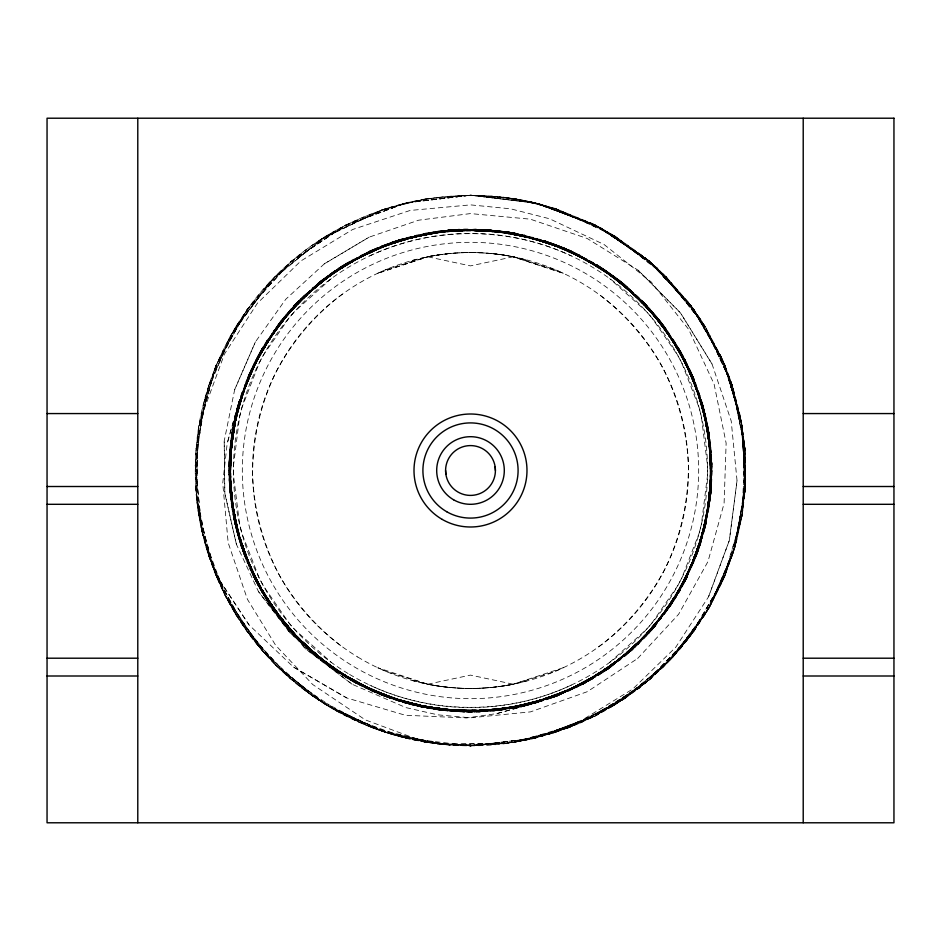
<?xml version="1.0" encoding="UTF-8"?>
<svg xmlns="http://www.w3.org/2000/svg" width="941" height="941" viewBox="0 0 941 941"><rect width="100%" height="100%" fill="white"/><g stroke="black" fill="none" stroke-linecap="round" stroke-linejoin="round"><path stroke-width="0.71" stroke-dasharray="4.71 3.53" d="M198.563 513.574L216.136 575.868L247.754 632.34L275.807 665.193L326.656 705.197L385.434 732.345L427.426 742.437C356.11 731.039 290.416 690.6 247.754 632.34C205.467 573.763 187.471 498.812 198.563 427.426C211.102 348.888 258.869 277.395 326.645 235.744C388.762 198.339 465.301 186.012 535.899 203.044L595.277 225.064L601.605 228.381L648.067 260.081L657.053 267.997L691.459 306.225L701.069 320.022L723.147 361.062L730.969 381.258L741.473 421.697L744.907 447.963L745.448 484.909L742.037 516.044L734.886 547.356L722.523 581.362L710.326 605.745L687.53 639.915L673.086 656.959L639.351 687.977L625.106 698.328L580.762 722.782L568.94 727.628L515.421 742.143L470.077 745.837L444.258 744.578L424.744 742.002L365.355 719.9L312.753 684.554L275.654 645.326L247.412 599.299L228.157 542.686L222.746 483.156L227.181 443.505L238.673 402.772L259.457 353.04L262.174 348.288L294.286 305.319L298.262 301.179L339.654 267.491L344.747 264.303L392.844 241.802L398.819 239.861L450.68 229.792L457.22 229.345L509.704 232.18L516.421 233.38L566.388 248.824L572.846 251.741L617.331 278.724L623.095 283.288L659.488 320.105L664.146 326.151L690.341 370.483L693.493 377.717L708.044 426.838L709.385 434.895L711.537 485.803L710.855 494.213L700.622 543.863L697.822 552.096L675.92 597.523L671.062 605.063L638.939 643.585L632.199 649.902L591.889 679.296L583.573 683.919L537.582 702.527L528.136 705.044L479.251 711.867L469.206 712.019L420.404 706.762L410.358 704.409L364.543 687.542L355.133 682.684L315.023 655.336L306.884 648.161L285.394 625.636L261.327 591.266A241.531 241.531 0 0 1 238.002 405.1L230.569 442.87L229.228 481.345L234.015 519.538L238.685 538.228L244.813 556.484L261.327 591.266L268.503 602.899L289.828 630.788L305.307 648.631L352.016 684.201L405.865 707.597L437.836 714.854L470.5 717.807L530.501 711.878L587.313 691.682L637.645 658.477M241.566 393.538L267.103 340.254L304.802 294.78L352.416 259.81L407.088 237.45L465.56 229.028L524.313 235.05L579.868 255.152L628.87 288.146L668.392 332.044L696.081 384.21L710.279 441.541L710.137 500.612L695.658 557.884L667.71 609.921L627.976 653.63L578.809 686.377L523.161 706.209L464.372 711.937L405.947 703.233L351.381 680.614L304.108 645.55L266.973 600.452L241.696 547.744L229.839 490.543L232.204 431.19L248.977 374.283L279.124 323.163L320.822 280.947L371.554 250.177L428.743 232.615L371.554 250.177L320.822 280.947L279.124 323.163L248.977 374.283L232.204 431.19L229.804 490.484L241.202 546.356L266.468 599.746L306.037 647.373L351.381 680.614L405.947 703.233L464.372 711.937L523.161 706.209L582.561 684.448L631.352 650.666L670.415 606.016L697.434 553.179L710.137 500.612L710.749 495.354L710.279 441.541L709.549 436.024L696.081 384.21L693.929 378.776L668.381 332.032L664.817 327.068L628.859 288.134L623.989 284.017L579.844 255.152L573.881 252.223L524.302 235.05L517.538 233.603L465.536 229.028L458.361 229.286L407.077 237.45L399.913 239.52L352.405 259.822L345.723 263.703L304.79 294.792L299.073 300.367L267.091 340.266L262.762 347.3L241.566 393.538L238.99 401.666L229.733 451.409L229.192 460.196L232.309 510.422L233.968 519.338L249.118 567.058L253.011 575.539L279.171 617.908L285.182 625.4L320.681 659.935L328.55 665.91L371.142 690.635L380.482 694.611L427.555 708.173L437.836 709.796L486.532 711.49L497.177 710.549L544.557 700.386L554.896 696.799L598.135 675.532L607.521 669.392L647.949 634.34L679.673 591.266L696.563 555.402L707.397 517.268L711.749 459.02L701.868 401.431L678.543 347.829L642.974 301.496L597.312 264.997L558.46 245.589L543.451 240.308L501.835 231.074L485.109 229.451L443.411 230.498L425.932 233.145L386.575 244.095L369.413 251.212L334.608 270.832L318.987 282.418L290.675 309.342L277.76 325.068L257.199 357.262L248.059 376.412L236.25 411.782L231.886 433.472L229.028 469.794L230.027 492.778L235.873 527.807L242.719 550.697L256.575 582.467L269.161 603.816L307.695 648.89L333.455 669.31L356.121 683.154L385.234 696.446L411.393 704.68L441.976 710.302L470.253 711.961L500.436 710.114L529.148 704.785L557.107 695.952L584.455 683.401L608.698 668.498L632.94 649.184L652.266 629.541L671.603 604.228L685.095 581.209L698.104 551.144L705.432 526.419L710.949 493.249L711.984 468.371L709.173 433.954L704.374 410.417L693.129 376.847L683.142 355.992L663.546 325.445L649.361 308.295L622.366 282.723L605.204 270.032L572.022 251.388L553.096 243.601L515.527 233.262L496.166 230.369L456.361 229.404L437.753 231.239L398.019 240.178L381.223 246.13L344.03 264.739L329.938 274.102L297.732 301.814L286.911 313.659L261.774 349.005L254.552 362.32L238.496 403.536L234.956 417.357L229.157 462.137L229.051 475.511L234.38 521.208L237.332 533.335L253.905 577.233L259.269 587.513L286.405 626.835L293.521 634.834L330.115 666.946L338.219 672.497L373.436 691.647L390.586 698.422L420.886 706.844L447.657 710.878L470.488 711.961L487.297 711.396L526.49 705.444A241.531 241.531 0 0 1 330.068 667.004L290.204 633.187L258.504 591.63L236.379 544.263L224.793 493.284L224.205 441.011L234.638 389.797L255.458 341.842L285.77 299.25L324.28 263.903L369.19 237.132L418.627 220.194L470.5 213.583L530.312 219.171L587.196 238.485L638.174 270.255L680.508 312.882L712.043 364.026L731.204 420.98L737.05 480.78L729.357 540.381L708.585 596.735L675.826 647.126L632.775 689.035L581.55 720.453L544.133 734.874L504.999 743.661L450.01 745.072L437.706 743.872L392.244 734.474L372.365 727.746L335.702 710.573L312.882 696.258L284.923 673.897L262.833 651.278L243.954 626.965L225.181 595.5L215.277 573.798L202.186 532.265C179.272 434.848 214.43 327.268 290.463 262.186C358.309 203.209 455.15 181.213 541.875 204.585L600.382 227.722L649.314 261.139L693.246 308.66L724.899 365.19L742.131 425.72M303.943 645.408L266.456 599.723L241.19 546.333L229.639 488.391L232.498 429.39M233.039 426.496L229.463 484.838L239.908 542.334L263.962 595.582L300.026 641.574L346.112 677.473L399.478 701.316L456.985 711.619L515.303 707.773L570.999 690.118L620.766 659.5M238.685 538.228L229.228 481.345L229.134 462.078L230.569 442.87M294.321 305.284L259.469 353.04L237.261 407.782L229.016 466.277L235.215 525.019L255.481 580.503L288.616 629.411L332.632 668.804L384.893 696.34L442.27 710.373L501.341 710.043L558.566 695.387L610.521 667.287L654.101 627.424L686.707 578.15L706.362 522.455L711.925 463.69M711.902 464.513L706.303 522.749L686.777 577.903M706.362 522.455L711.925 463.642L703.362 406.371L680.684 351.522L645.338 303.872L599.135 266.08L645.338 303.872L680.684 351.522L703.362 406.371L711.961 465.077L705.997 524.113L685.813 579.915L652.642 629.117L608.462 668.733L556.107 696.34L498.73 710.373L439.659 710.043L382.434 695.387L330.479 667.287L286.899 627.424L254.293 578.15L234.638 522.455L229.075 463.642L237.955 405.242L260.751 350.746L296.097 303.425L341.865 266.08L395.338 240.967L453.303 229.592L512.292 232.627L568.787 249.883L619.401 280.336L661.111 322.175L691.412 372.883L708.502 429.425L711.361 488.426L699.798 546.356L674.532 599.746L637.057 645.408L589.619 680.614L535.053 703.233L476.628 711.937L417.839 706.209L362.191 686.377L313.024 653.63L273.29 609.921L245.342 557.884L230.863 500.612L230.721 441.541L244.919 384.21L272.619 332.032L312.141 288.134L361.156 255.152L416.698 235.05L475.44 229.028L533.923 237.45L588.596 259.822L636.21 294.792L673.909 340.266L699.434 393.538L711.267 451.409L708.691 510.422L691.882 567.058L661.829 617.908L620.319 659.935L569.858 690.635L513.445 708.173L454.468 711.49L396.443 700.386L342.865 675.532L296.909 638.421L261.327 591.266M737.003 480.78L729.346 540.357L708.526 596.723M262.833 651.278L225.181 595.5L202.186 532.253L195.281 465.313L204.703 398.69L230.11 336.372L269.796 282.018L321.528 239.014L382.152 209.761L425.72 198.833L470.488 195.222L506.481 197.61L541.875 204.585L600.382 227.722L652.101 263.551L694.34 310.189L724.829 365.214L742.437 427.426L744.978 448.892L745.684 479.404L742.437 513.574L736.485 541.651L724.899 575.81L708.949 608.168L693.246 632.34L671.462 658.7L649.314 679.861L623.495 699.41L595.5 715.819L567.529 728.169L534.782 738.226L519.808 741.379L470.5 745.825L427.426 742.414M237.273 407.735L229.016 466.277L235.215 525.019L255.481 580.503M237.45 407.23L229.063 465.148L234.862 523.349M486.85 229.592L544.263 240.531L597.312 264.997L609.886 273.29L643.609 302.167L653.172 312.577L679.473 349.405L685.789 361.038L702.621 404.007L705.726 415.981L711.878 462.607L711.996 474.076L706.491 521.667L704.009 531.959L686.906 577.668L682.437 586.278L654.277 627.188L648.431 633.775L610.497 667.24L603.981 671.733L558.354 695.481L551.767 697.94L500.847 710.043L494.743 710.737L441.529 710.279L436.318 709.596L383.987 695.94L331.608 668.063L287.664 628.259L254.729 578.903L234.768 523.055L229.134 463.995L237.932 405.348L260.88 350.652L296.391 303.12L342.442 265.774L396.232 240.72L449.092 229.933L454.468 229.522L507.505 231.898L513.692 232.933L563.753 247.706L570.317 250.565L614.497 276.678L620.884 281.594L656.889 316.917L662.452 323.916L688.283 366.178L692.341 375.13L706.973 421.568L708.926 432.107L711.831 479.769L711.09 491.355L700.822 543.016L679.673 591.266L655.606 625.636L625.977 655.336L576.457 687.542L520.596 706.762L461.749 711.867L403.418 702.527L349.111 679.296L302.061 643.585L265.08 597.523L240.378 543.863L229.463 485.803L232.956 426.838L250.659 370.483L281.512 320.105L323.669 278.724L374.612 248.824L431.296 232.18L490.32 229.792L548.156 241.802L601.346 267.491L646.714 305.319L681.543 353.04L703.739 407.782L711.984 466.277L705.785 525.019L685.518 580.503L652.384 629.411M229.134 463.995L237.932 405.348L260.88 350.652L296.391 303.12L342.442 265.774L396.232 240.72L454.468 229.522L513.692 232.933L570.317 250.565L620.884 281.594L662.452 323.916L692.341 375.13L708.926 432.107L711.09 491.355L700.822 543.016M229.134 462.078L238.002 405.1L227.169 443.493M638.939 643.585L675.897 597.57L700.622 543.863L711.525 485.862L708.055 426.896L690.365 370.531L659.523 320.152L617.331 278.724L566.388 248.824M519.808 741.379L567.529 728.169L623.495 699.41L671.462 658.7L708.949 608.168L732.357 555.578L744.978 492.108L742.437 427.426L724.876 365.132L693.246 308.672L649.314 261.139L595.5 225.181L534.77 202.786L470.488 195.222L406.241 202.786L345.535 225.252L291.698 261.139L247.812 308.695L216.124 365.143L198.622 427.426L196.057 492.108L198.563 427.426L216.136 365.143L247.754 308.66L291.686 261.139L345.512 225.181L406.23 202.774L470.5 195.175L513.574 198.563L534.782 202.774L555.578 208.643L595.5 225.181L614.355 235.744L649.314 261.139L665.193 275.807L693.246 308.66L705.256 326.645L724.876 365.132L732.357 385.422L740.52 416.698L744.978 448.892L744.978 492.108L742.437 513.574L724.876 575.868L708.949 608.168L680.437 648.643L645.138 683.366L592.254 717.442L533.006 738.638L470.5 745.825L513.563 742.437L533.006 738.638L555.578 732.357L595.5 715.819L614.355 705.256L649.314 679.861L665.193 665.193L693.246 632.34L708.949 608.168L733.968 550.438L745.213 488.52L742.167 425.697L744.978 492.108L733.968 550.438L724.876 575.868L705.256 614.355L680.437 648.643L665.193 665.193L645.138 683.366L614.355 705.256L592.254 717.442L555.578 732.357L534.782 738.226L470.488 745.778L406.23 738.226L345.512 715.819L291.686 679.861L247.754 632.34L216.183 575.845L198.563 513.563L196.069 448.916L208.643 385.422L235.744 326.645L275.819 275.819L326.633 235.744L385.422 208.643L406.23 202.774L427.426 198.563M196.069 448.916L208.679 385.422L235.756 326.656L275.854 275.842L326.645 235.744L385.434 208.702L427.437 198.586M614.355 705.256L665.193 665.193L705.256 614.355L732.345 555.59L744.978 492.108L744.978 448.892L732.345 385.422L721.265 356.804L705.256 326.645L688.894 302.837L665.193 275.807L645.138 257.634L614.355 235.744L592.254 223.546L555.578 208.643L533.006 202.362L513.574 198.563L555.566 208.714M706.973 421.568L711.831 479.769L702.527 537.393L679.673 591.266L644.091 638.421L598.135 675.532L544.557 700.386L486.532 711.49L427.555 708.173L371.142 690.635L320.681 659.935L279.171 617.908L249.118 567.047L232.298 510.422L229.733 451.409L241.566 393.526M732.357 555.578L742.437 513.574L744.978 448.892L732.321 385.422L705.256 326.645L665.193 275.807L614.355 235.744L555.578 208.643L513.551 198.633L470.5 195.163L405.724 202.974L344.547 225.664L290.463 262.186L246.53 310.459L215.113 367.625L198.151 430.637L196.34 495.872L202.985 535.5L215.348 573.763L249.083 624.965L293.557 667.145L346.582 697.893L405.336 715.254L466.536 717.948L496.907 713.56L526.49 705.444L468.406 711.961L410.452 704.433L356.063 683.142L308.319 649.408L270.079 605.251L243.613 553.132L230.345 496.225L231.263 437.8L246.071 381.27L274.102 330.009L313.612 286.923L362.261 254.611L417.322 234.968M691.576 567.623L708.455 511.657L711.384 453.327L700.175 395.961L675.603 342.947L638.904 297.462L592.442 262.021L538.793 238.885L481.145 229.239L422.909 233.744L367.425 252.141L317.964 283.241L277.501 325.41L248.236 375.988L232.098 432.142L229.839 490.543L241.943 548.568L267.879 601.934L306.037 647.373L354.122 682.143L409.241 704.127L468.053 712.008L527.019 705.315L582.561 684.448L631.352 650.666L670.415 606.016L697.434 553.179L710.749 495.354L709.549 436.024L693.929 378.776L664.817 327.068L623.989 284.017L573.881 252.223L517.538 233.603L458.361 229.286L399.913 239.52L345.723 263.703L299.073 300.367L262.762 347.3L238.99 401.666L229.192 460.196L233.968 519.338L253.011 575.539L285.182 625.4L328.55 665.91L380.482 694.611L437.836 709.796L497.177 710.549L554.896 696.799L607.521 669.392L647.949 634.34M232.498 429.425L249.6 372.848L279.912 322.151L321.622 280.312L372.236 249.871M733.909 550.414L708.949 608.168L724.899 575.81L736.427 541.628L745.684 479.404L740.52 416.698L721.229 356.804L688.894 302.837L645.138 257.634L592.254 223.558L532.994 202.421L470.5 195.163L538.123 203.597L601.605 228.381L657.053 267.997L701.069 320.022L730.969 381.258L744.907 447.963L742.037 516.044L722.535 581.338L687.589 639.845L639.351 687.977L580.762 722.782L515.421 742.131M706.362 522.49L686.707 578.15L654.101 627.424M237.673 406.265L259.975 352.252L294.521 305.107M734.886 547.356L710.326 605.745L673.086 656.959L625.236 698.234L569.07 727.569M234.591 389.774L255.434 341.83M675.897 597.57L700.598 543.922M724.805 575.833L693.246 632.328L649.314 679.861L595.477 715.819L534.782 738.203L513.574 742.437L555.555 732.31L614.355 705.232M247.812 308.695L216.148 365.155L198.598 427.426L196.081 492.108L208.655 555.578L235.744 614.355L275.807 665.181L326.645 705.256L385.445 732.31M724.876 575.868L693.246 632.34L649.29 679.814L595.465 715.783M250.565 370.778L280.983 320.857L322.434 279.7L372.636 249.765M673.191 656.842L710.42 605.569L734.945 547.156L745.448 484.909L741.473 421.697L723.147 361.062M230.11 336.372L269.808 282.029M637.645 658.477L678.626 614.25L707.973 561.565L724.088 503.459L726.134 443.187L714.09 384.093L688.671 329.409L651.313 282.053L604.11 244.531L549.568 218.771L510.563 208.808L470.5 204.879L410.158 210.443L352.628 229.498L300.849 260.975L257.411 303.225L224.44 354.075L203.55 410.97L196.634 453.091L196.328 495.789L205.326 544.58L209.361 557.766L225.252 595.641L236.215 615.132L257.963 645.526L275.466 664.852L303.767 689.6L325.045 704.268L360.756 723.017L382.317 731.322L424.744 742.002L470.077 745.825L515.421 742.143M654.277 627.188L610.497 667.24L558.354 695.481L500.847 710.043M608.368 668.804L652.266 629.541L685.095 581.209L705.432 526.419L711.984 468.371L704.374 410.417L683.142 355.992L649.361 308.295L605.204 270.032L553.096 243.601L496.166 230.369L437.753 231.239L381.223 246.13L329.938 274.102L286.911 313.659L254.552 362.32L234.956 417.357L229.051 475.511L237.332 533.335L259.269 587.513L293.521 634.834L338.219 672.497L390.586 698.422L447.657 710.878L487.297 711.396M293.945 305.754L338.713 268.091L391.28 242.39L448.457 229.98L506.928 231.792L563.294 247.53L614.167 276.395L656.642 316.647L688.177 365.908M294.286 305.319L339.701 267.467L392.903 241.79M591.889 679.296L638.904 643.632M331.291 278.595L294.627 311.518L289.169 317.776L263.445 355.028L259.245 362.897L241.908 407.629L239.614 416.687L233.474 465.76L233.474 475.24L239.614 524.313L241.908 533.371L259.245 578.103L263.445 585.972L289.169 623.224L294.627 629.482L331.291 662.405M342.524 294.074L339.725 296.133C313.377 316.541 291.863 342.124 276.289 371.577C260.386 403.795 252.623 438.988 252.588 474.864C253.999 510.575 263.162 545.192 280.147 576.657C295.545 603.216 315.517 626 339.725 644.867L342.524 646.926M598.476 646.926L601.275 644.867C627.623 624.459 649.137 598.876 664.711 569.423C680.614 537.205 688.377 502.012 688.412 466.136C687.001 430.425 677.838 395.808 660.853 364.343C645.455 337.784 625.483 315 601.275 296.133L598.476 294.074M609.709 662.405L646.373 629.482L651.831 623.224L677.555 585.972L681.755 578.103L699.092 533.371L701.386 524.313L707.526 475.24L707.526 465.76L701.386 416.687L699.092 407.629L681.755 362.897L677.555 355.028L651.831 317.776L646.373 311.518L609.709 278.595M290.498 262.221L344.547 225.687L405.724 202.974L470.488 195.187M576.151 687.659L625.224 655.889L665.252 613.344L693.811 562.353L709.396 506.035L710.878 447.622L698.375 390.527L672.497 338.16L634.775 293.51L587.478 259.21L533.276 237.344M324.245 263.856L369.178 237.132M580.762 722.782L639.351 687.977M610.486 667.322L558.566 695.387L501.341 710.043M608.698 668.498L557.107 695.952L500.436 710.114L441.529 710.279L383.987 695.94L331.608 668.063L287.664 628.259L254.729 578.903L234.591 522.255L234.768 523.055M625.106 698.328L568.94 727.628L507.705 743.296M339.383 267.703L391.962 242.155L449.092 229.933L507.505 231.898L563.753 247.706L614.497 276.678L656.889 316.917L688.283 366.178L706.926 421.356L711.843 479.639M321.516 238.955L382.14 209.737M369.672 255.928C432.613 226.24 508.387 226.24 571.328 255.928M377.811 273.243L386.669 269.314L427.826 256.764L377.811 273.243L427.732 256.787C455.879 251.165 485.121 251.165 513.268 256.787L554.331 269.314L563.188 273.243L513.174 256.764L563.188 273.243M571.328 685.072C508.387 714.76 432.613 714.76 369.672 685.072M591.842 679.331L537.582 702.527L479.251 711.867M544.133 734.874L581.55 720.453M412.146 680.496L427.826 684.236L377.811 667.757L386.669 671.686L427.732 684.213C455.879 689.835 485.121 689.835 513.268 684.213L563.188 667.757L554.331 671.686L513.174 684.236L528.854 680.496M496.907 713.56L526.49 705.444L470.488 711.961L420.886 706.844L373.436 691.647L330.115 666.946L290.24 633.152L258.516 591.607M555.966 696.387L498.307 710.42L438.976 709.961L381.54 695.046L329.479 666.569L285.923 626.271L253.517 576.574L234.203 520.455L229.157 461.337L238.673 402.772L262.174 348.288L298.262 301.179L344.747 264.303L398.819 239.861L457.22 229.345L516.421 233.38L572.846 251.741L623.095 283.288L664.146 326.151L693.493 377.717L709.385 434.895L710.855 494.213L697.822 552.096L671.062 605.063L632.199 649.902L583.573 683.919L528.136 705.044L469.206 712.019L410.358 704.409L355.133 682.684L306.884 648.161L268.503 602.899L285.394 625.636L315.023 655.336L364.485 687.506L420.333 706.75L479.181 711.867M513.574 742.437L555.578 732.357M412.146 260.504L427.826 256.764M513.268 256.787L470.5 265.891L427.732 256.787M427.732 684.213L470.5 675.109L513.268 684.213M392.844 241.802L450.739 229.78L509.763 232.192L566.435 248.847M429.931 256.352C456.667 251.306 484.333 251.306 511.069 256.352M511.069 684.648C484.333 689.694 456.667 689.694 429.931 684.648M430.025 256.34L434.766 255.493M506.246 685.507L510.975 684.66M436.683 255.187L447.728 253.741M504.317 685.813L493.272 687.259M470.5 745.754L534.782 738.203M520.914 706.679L462.69 711.843L404.948 702.962L351.064 680.343M428.261 232.698L487.732 229.592L545.745 240.99L487.697 229.592M507.575 743.319L444.364 744.59L382.399 731.345M501.294 710.055L442.27 710.373L384.893 696.34M450.68 229.792L509.704 232.18M470.5 195.163L534.77 202.786L595.465 225.205L649.29 261.175L693.235 308.672L724.817 365.167M493.272 253.741L504.317 255.187M447.728 687.259L436.683 685.813M506.234 255.493L510.975 256.34M430.025 684.66L434.766 685.507M503.259 197.128L535.558 202.974L595.277 225.064L648.067 260.081L691.459 306.225L723.041 360.826L741.426 421.45L745.46 484.674M450.01 745.072L392.244 734.474L335.702 710.573M444.258 744.578L382.317 731.322L325.104 704.303L275.513 664.887M513.174 256.764L528.854 260.504M427.426 742.437L385.422 732.357L406.23 738.226M372.365 727.746L437.706 743.872L504.999 743.661A275.337 275.337 0 0 1 196.328 495.789L209.384 557.79L236.238 615.167M379.917 694.329L436.318 709.596L494.743 710.737L551.767 697.94L603.981 671.733L648.431 633.775L682.437 586.278L704.009 531.959L711.996 474.076L705.726 415.981L685.789 361.038L653.172 312.577L609.886 273.29L558.46 245.589L501.835 231.074L443.411 230.498L386.575 244.095L334.608 270.832L290.675 309.342L257.199 357.262L236.25 411.782L229.028 469.794L235.873 527.807L256.575 582.467L289.687 630.623L307.695 648.89L356.121 683.154L411.393 704.68L470.253 711.961L529.148 704.785L584.455 683.401L632.94 649.184L671.603 604.228L698.104 551.144L710.949 493.249L709.173 433.954L693.129 376.847L663.546 325.445L622.366 282.723L572.022 251.388L515.527 233.262L456.361 229.404L398.019 240.178L344.03 264.739L297.732 301.814L261.774 349.005L238.496 403.536L229.157 462.137L234.38 521.208L253.905 577.233L286.405 626.835L330.115 666.946L291.886 633.011L261.657 591.783L238.638 538.029L229.216 480.263L233.909 421.968L252.564 366.496L283.935 317.117L326.327 276.795L377.129 247.754L433.436 231.886L491.92 229.933L549.121 242.166L601.746 267.773L646.632 305.272M538.123 203.597L601.605 228.392L657.041 268.009L701.069 320.022M555.578 208.702L614.367 235.744L665.134 275.866L693.246 308.672M545.662 240.967L599.429 266.268M385.234 696.446L333.455 669.31L289.687 630.623M384.845 696.328L332.632 668.804L288.616 629.411L255.458 580.456L235.203 524.972M372.389 727.722L312.882 696.258L262.845 651.278L225.228 595.465M329.903 666.816L381.211 694.917L437.812 709.749L496.319 710.643L553.284 697.34L605.439 670.804L649.619 632.47L683.331 584.632L704.527 530.112L711.972 472.064L705.303 413.958L684.766 359.156L651.748 310.871L608.015 272.008L556.249 244.719L499.448 230.768L440.917 230.804L384.175 244.966L332.455 272.361L288.852 311.342L255.928 359.733L235.544 414.558L229.039 472.711L236.603 530.724L257.999 585.173L291.781 632.952L336.102 671.121L388.304 697.587L445.316 710.678L503.823 709.679L560.365 694.67L611.626 666.44L654.63 626.8L686.906 577.668L706.491 521.667L711.878 462.607L702.621 404.007L679.473 349.405L643.609 302.167L597.37 264.986L543.451 240.308L485.109 229.451L425.932 233.145L369.413 251.212L318.987 282.418L277.76 325.068L248.059 376.412L231.886 433.472L230.027 492.778L242.719 550.697L269.161 603.816M293.58 667.098L346.617 697.857M594.994 224.934L647.831 259.881L691.282 305.99M352.016 684.201L305.307 648.631L268.503 602.899M285.982 626.283L328.774 666.04M289.828 630.788L314.976 655.289M638.174 270.255L680.461 312.918L712.043 364.038M247.754 632.34L291.722 679.814M652.054 263.609L694.34 310.189M235.803 614.32L275.831 665.193M644.926 303.449L680.249 350.746L703.045 405.242L711.925 463.642M215.277 573.798L249.071 624.965M257.963 645.526L225.252 595.641L205.326 544.58M688.883 302.861L721.229 356.804M732.286 385.434L705.256 326.645L665.134 275.854L705.256 326.645L732.321 385.422L742.437 427.426L744.919 492.096M681.19 352.51L703.409 406.618M234.015 519.538L244.813 556.484M236.403 544.263L224.84 493.284L224.205 441.011M229.639 488.426L241.202 546.356M195.21 465.395L202.186 532.265M229.733 451.409L232.309 510.422M349.546 674.403A237.073 237.073 0 0 0 707.561 473.299A237.073 237.073 0 0 0 354.392 263.798A237.073 237.073 0 0 0 349.546 674.403M357.768 657.03A217.947 217.947 0 0 0 688.412 474.864A217.947 217.947 0 0 0 365.32 279.606A217.947 217.947 0 0 0 357.768 657.03M326.903 647.831A228.181 228.181 0 0 0 695.87 506.199A228.181 228.181 0 0 0 388.727 257.469A228.181 228.181 0 0 0 326.903 647.831"/><path stroke-width="1.41" d="M47.05 413.57L137.786 413.57M803.214 413.57L893.95 413.57M47.05 486.509L137.786 486.509M803.214 486.509L893.95 486.509M47.05 504.305L137.786 504.305M803.214 504.305L893.95 504.305M47.05 658.206L137.786 658.206M803.214 658.206L893.95 658.206M47.05 676.003L137.786 676.003M803.214 676.003L893.95 676.003M495.107 466.607L495.413 470.5A24.913 24.913 0 0 1 458.044 492.072A24.913 24.913 0 0 1 458.044 448.928A24.913 24.913 0 0 1 495.413 470.5M445.587 470.5L445.893 474.393M803.214 118.213L803.214 822.787M137.786 118.213L137.786 822.787M893.95 118.213L47.05 118.213L47.05 822.787L893.95 822.787L893.95 118.213M442.246 519.42A56.484 56.484 0 0 0 526.984 470.5A56.484 56.484 0 0 0 442.246 421.58A56.484 56.484 0 0 0 442.246 519.42M446.704 511.716A47.591 47.591 0 0 0 518.091 470.5A47.591 47.591 0 0 0 446.704 429.284A47.591 47.591 0 0 0 446.704 511.716M453.597 499.777A33.805 33.805 0 0 0 504.305 470.5A33.805 33.805 0 0 0 453.597 441.223A33.805 33.805 0 0 0 453.597 499.777"/></g></svg>
